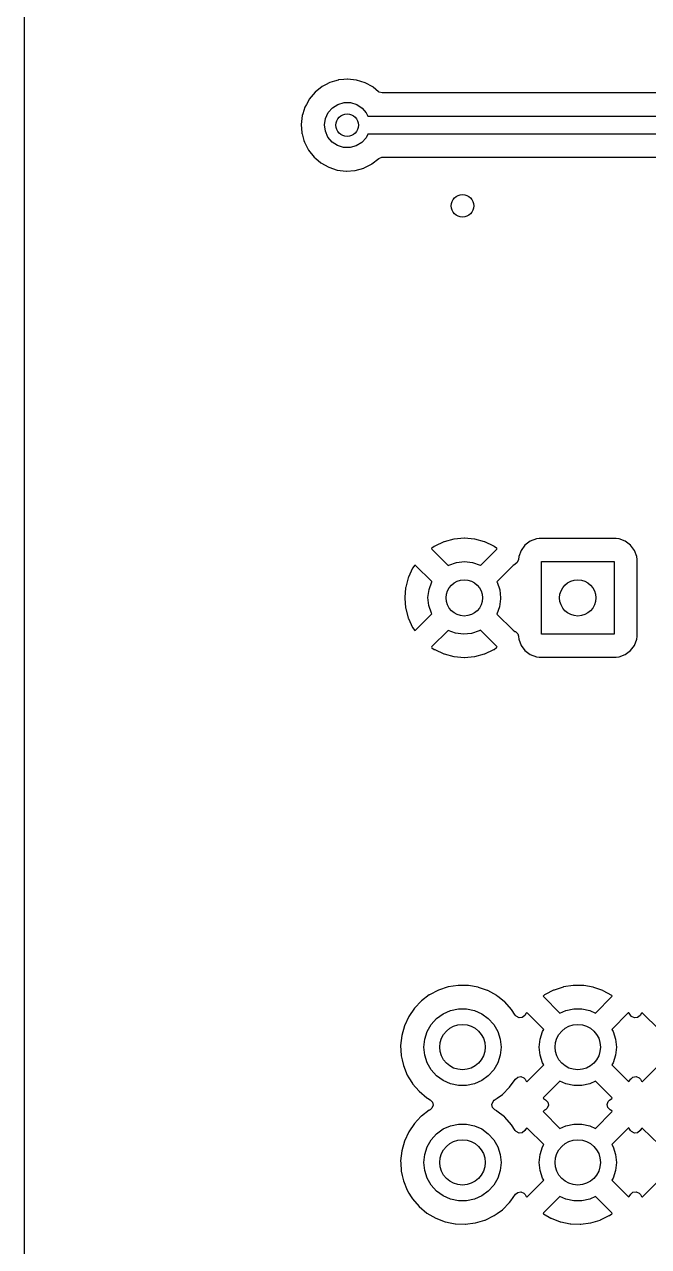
# Model space of a CAD drawing. Extents: x 87 to 116, y -228 to -39.
# Drawn here: x 86.87 to 100.62, y -205.81 to -178.88 of the extents above; entities that cross this region are included whole.
import ezdxf

# ---------------------------------------------------------------- set-up
doc = ezdxf.new("R2010")
doc.units = 0
doc.layers.add('BLACK', color=7, linetype='CONTINUOUS')

msp = doc.modelspace()

# ---------------------------------------------------------------- linework, layer by layer
at = {"layer": 'BLACK', "linetype": 'CONTINUOUS'}
for p, q in [((86.8685, -227.965), (86.8685, -38.7345)), ((93.7842, -180.108), (93.6971, -180.134)), ((93.7901, -180.107), (93.7842, -180.108)), ((93.7842, -180.108), (93.7842, -180.108)), ((93.7962, -180.106), (93.7901, -180.107)), ((93.7963, -180.106), (93.7962, -180.106)), ((93.9046, -180.096), (93.7963, -180.106)), ((93.9871, -180.089), (93.9046, -180.096)), ((93.9932, -180.089), (93.9871, -180.089)), ((94.1776, -180.109), (93.9932, -180.089)), ((93.9932, -180.089), (93.9932, -180.089)), ((94.1838, -180.109), (94.1776, -180.109)), ((94.1776, -180.109), (94.1776, -180.109)), ((94.3727, -180.168), (94.1838, -180.109)), ((93.271, -180.378), (93.1438, -180.529)), ((93.4251, -180.254), (93.271, -180.378)), ((93.5041, -180.213), (93.4251, -180.254)), ((93.5949, -180.165), (93.5041, -180.213)), ((93.6004, -180.162), (93.5949, -180.165)), ((93.5949, -180.165), (93.5949, -180.165)), ((93.6971, -180.134), (93.6004, -180.162)), ((94.5467, -180.262), (94.3727, -180.168)), ((94.5514, -180.266), (94.5467, -180.262)), ((94.6708, -180.365), (94.5514, -180.266)), ((94.5514, -180.266), (94.5514, -180.266)), ((94.683, -180.373), (94.6708, -180.365)), ((94.7512, -180.393), (94.683, -180.373)), ((93.0802, -180.645), (93.0486, -180.703)), ((93.1409, -180.535), (93.0802, -180.645)), ((93.1438, -180.529), (93.1409, -180.535)), ((93.1409, -180.535), (93.1409, -180.535)), ((93.6559, -180.721), (93.7758, -180.646)), ((93.7758, -180.646), (93.9121, -180.607)), ((93.9121, -180.607), (94.0539, -180.607)), ((94.0539, -180.607), (94.1897, -180.648)), ((108.498, -180.393), (94.7512, -180.393)), ((92.9888, -180.891), (92.9667, -181.088)), ((93.0014, -180.852), (92.9888, -180.891)), ((93.0467, -180.709), (93.0014, -180.852)), ((93.0486, -180.703), (93.0467, -180.709)), ((93.0467, -180.709), (93.0467, -180.709)), ((93.5018, -180.956), (93.5621, -180.827)), ((93.5621, -180.827), (93.6559, -180.721)), ((94.1897, -180.648), (94.3087, -180.725)), ((94.3087, -180.725), (94.4012, -180.833)), ((94.4012, -180.833), (94.4328, -180.902)), ((94.4328, -180.902), (108.982, -180.902)), ((92.9667, -181.088), (92.9672, -181.094)), ((92.9672, -181.094), (92.9816, -181.266)), ((93.48, -181.096), (93.5018, -180.956)), ((93.4984, -181.236), (93.48, -181.096)), ((92.9816, -181.266), (92.9833, -181.285)), ((92.9833, -181.285), (92.985, -181.291)), ((92.985, -181.291), (93.0268, -181.437)), ((93.0268, -181.437), (93.0378, -181.475)), ((93.5555, -181.366), (93.4984, -181.236)), ((93.6467, -181.475), (93.5555, -181.366)), ((94.3945, -181.382), (94.2994, -181.487)), ((94.4331, -181.302), (94.3945, -181.382)), ((109.22, -181.302), (94.4331, -181.302)), ((93.0378, -181.475), (93.1282, -181.651)), ((93.1282, -181.651), (93.251, -181.806)), ((93.7647, -181.553), (93.6467, -181.475)), ((93.9001, -181.596), (93.7647, -181.553)), ((94.0418, -181.598), (93.9001, -181.596)), ((94.1786, -181.561), (94.0418, -181.598)), ((94.2994, -181.487), (94.1786, -181.561)), ((93.251, -181.806), (93.2557, -181.81)), ((93.2557, -181.81), (93.2557, -181.81)), ((93.2557, -181.81), (93.2861, -181.836)), ((93.2861, -181.836), (93.4016, -181.934)), ((93.4016, -181.934), (93.5743, -182.031)), ((94.352, -182.044), (94.5175, -181.96)), ((94.5175, -181.96), (94.523, -181.958)), ((94.5175, -181.96), (94.5175, -181.96)), ((94.523, -181.958), (94.6771, -181.837)), ((94.6771, -181.837), (94.7431, -181.811)), ((94.7431, -181.811), (94.7547, -181.81)), ((94.7547, -181.81), (109.153, -181.81)), ((93.5743, -182.031), (93.7624, -182.092)), ((93.7624, -182.092), (93.9588, -182.115)), ((93.9588, -182.115), (93.9649, -182.115)), ((93.9649, -182.115), (94.1498, -182.1)), ((93.9649, -182.115), (93.9649, -182.115)), ((94.1498, -182.1), (94.1498, -182.1)), ((94.1498, -182.1), (94.156, -182.1)), ((94.156, -182.1), (94.3465, -182.047)), ((94.3465, -182.047), (94.352, -182.044)), ((94.352, -182.044), (94.352, -182.044)), ((96.1059, -190.285), (95.9085, -190.377)), ((96.1162, -190.281), (96.1059, -190.285)), ((96.3267, -190.224), (96.1162, -190.281)), ((96.3375, -190.222), (96.3267, -190.224)), ((96.5545, -190.203), (96.3375, -190.222)), ((96.5655, -190.203), (96.5545, -190.203)), ((96.7825, -190.222), (96.5655, -190.203)), ((96.7933, -190.224), (96.7825, -190.222)), ((97.0038, -190.281), (96.7933, -190.224)), ((97.0141, -190.285), (97.0038, -190.281)), ((97.2115, -190.377), (97.0141, -190.285)), ((98.0133, -190.265), (97.8967, -190.353)), ((98.1497, -190.214), (98.0133, -190.265)), ((98.2119, -190.207), (98.1497, -190.214)), ((99.9081, -190.207), (98.2119, -190.207)), ((99.9703, -190.214), (99.9081, -190.207)), ((100.107, -190.265), (99.9703, -190.214)), ((100.223, -190.353), (100.107, -190.265)), ((95.847, -190.419), (95.8386, -190.429)), ((95.8386, -190.429), (95.8456, -190.442)), ((95.8456, -190.442), (96.2045, -190.801)), ((95.899, -190.382), (95.847, -190.419)), ((95.9085, -190.377), (95.899, -190.382)), ((96.9163, -190.801), (97.2751, -190.442)), ((97.221, -190.382), (97.2115, -190.377)), ((97.2722, -190.418), (97.221, -190.382)), ((97.2815, -190.43), (97.2722, -190.418)), ((97.2751, -190.442), (97.2815, -190.43)), ((97.7583, -190.606), (97.7515, -190.668)), ((97.8094, -190.469), (97.7583, -190.606)), ((97.8967, -190.353), (97.8094, -190.469)), ((100.311, -190.469), (100.223, -190.353)), ((100.362, -190.606), (100.311, -190.469)), ((100.368, -190.668), (100.362, -190.606)), ((95.4206, -190.864), (95.3285, -191.062)), ((95.4261, -190.855), (95.4206, -190.864)), ((95.4619, -190.804), (95.4261, -190.855)), ((95.4739, -190.794), (95.4619, -190.804)), ((95.4857, -190.801), (95.4739, -190.794)), ((95.8441, -191.159), (95.4857, -190.801)), ((96.2045, -190.801), (96.2194, -190.792)), ((96.2194, -190.792), (96.3882, -190.735)), ((96.3882, -190.735), (96.5656, -190.716)), ((96.5656, -190.716), (96.7427, -190.737)), ((96.7427, -190.737), (96.9107, -190.797)), ((96.9107, -190.797), (96.9163, -190.801)), ((97.6336, -190.802), (97.2751, -191.16)), ((97.6716, -190.782), (97.6336, -190.802)), ((97.6718, -190.782), (97.6716, -190.782)), ((97.672, -190.781), (97.6718, -190.782)), ((97.6829, -190.776), (97.672, -190.781)), ((97.7278, -190.738), (97.6818, -190.774)), ((97.6818, -190.774), (97.6829, -190.776)), ((97.7515, -190.671), (97.7278, -190.738)), ((97.7515, -190.668), (97.7515, -190.671)), ((98.26, -192.316), (98.26, -190.716)), ((98.26, -190.716), (99.86, -190.716)), ((99.86, -190.716), (99.86, -192.316)), ((100.368, -192.364), (100.368, -190.668)), ((95.3248, -191.072), (95.2684, -191.283)), ((95.3285, -191.062), (95.3248, -191.072)), ((95.2665, -191.293), (95.2475, -191.511)), ((95.2684, -191.283), (95.2665, -191.293)), ((95.7601, -191.505), (95.7824, -191.328)), ((95.7824, -191.328), (95.8434, -191.16)), ((95.8434, -191.16), (95.8441, -191.159)), ((97.2751, -191.16), (97.2815, -191.17)), ((97.2815, -191.17), (97.3401, -191.339)), ((97.3401, -191.339), (97.36, -191.516)), ((95.2475, -191.511), (95.2475, -191.521)), ((95.2475, -191.521), (95.2665, -191.739)), ((95.7775, -191.682), (95.7601, -191.505)), ((95.8338, -191.852), (95.7775, -191.682)), ((97.3597, -191.538), (97.3349, -191.715)), ((97.36, -191.516), (97.3597, -191.538)), ((95.2665, -191.739), (95.2684, -191.749)), ((95.2684, -191.749), (95.3248, -191.96)), ((95.4864, -192.23), (95.8456, -191.871)), ((95.8456, -191.871), (95.8338, -191.852)), ((97.3349, -191.715), (97.2752, -191.872)), ((97.2752, -191.872), (97.6343, -192.231)), ((95.3248, -191.96), (95.3285, -191.97)), ((95.3285, -191.97), (95.4206, -192.168)), ((95.4206, -192.168), (95.4261, -192.177)), ((95.4261, -192.177), (95.4625, -192.229)), ((95.4625, -192.229), (95.473, -192.237)), ((95.473, -192.237), (95.4864, -192.23)), ((96.2036, -192.232), (95.8449, -192.59)), ((96.3665, -192.292), (96.2036, -192.232)), ((96.5432, -192.316), (96.3665, -192.292)), ((96.7209, -192.3), (96.5432, -192.316)), ((96.8905, -192.245), (96.7209, -192.3)), ((96.9148, -192.23), (96.8905, -192.245)), ((97.2744, -192.59), (96.9148, -192.23)), ((97.6343, -192.231), (97.676, -192.254)), ((97.676, -192.254), (97.686, -192.256)), ((97.686, -192.256), (97.7362, -192.306)), ((97.7362, -192.306), (97.7515, -192.36)), ((97.7515, -192.36), (97.7515, -192.361)), ((97.7515, -192.361), (97.7515, -192.364)), ((97.7515, -192.364), (97.7583, -192.426)), ((97.7583, -192.426), (97.8094, -192.563)), ((99.86, -192.316), (98.26, -192.316)), ((100.311, -192.563), (100.362, -192.426)), ((100.362, -192.426), (100.368, -192.364)), ((95.8449, -192.59), (95.8385, -192.602)), ((95.8385, -192.602), (95.8478, -192.614)), ((95.8478, -192.614), (95.899, -192.65)), ((95.899, -192.65), (95.9085, -192.655)), ((95.9085, -192.655), (96.1059, -192.747)), ((96.1059, -192.747), (96.1162, -192.751)), ((96.1162, -192.751), (96.3267, -192.808)), ((96.7933, -192.808), (97.0038, -192.751)), ((97.0038, -192.751), (97.0141, -192.747)), ((97.0141, -192.747), (97.2115, -192.655)), ((97.2115, -192.655), (97.221, -192.65)), ((97.221, -192.65), (97.273, -192.613)), ((97.273, -192.613), (97.2814, -192.603)), ((97.2814, -192.603), (97.2744, -192.59)), ((97.8094, -192.563), (97.8967, -192.679)), ((97.8967, -192.679), (98.0133, -192.767)), ((100.107, -192.767), (100.223, -192.679)), ((100.223, -192.679), (100.311, -192.563)), ((96.3267, -192.808), (96.3375, -192.81)), ((96.3375, -192.81), (96.5545, -192.829)), ((96.5545, -192.829), (96.5655, -192.829)), ((96.5655, -192.829), (96.7825, -192.81)), ((96.7825, -192.81), (96.7933, -192.808)), ((98.0133, -192.767), (98.1497, -192.818)), ((98.1497, -192.818), (98.2119, -192.825)), ((98.2119, -192.825), (99.9081, -192.825)), ((99.9081, -192.825), (99.9703, -192.818)), ((99.9703, -192.818), (100.107, -192.767)), ((95.7895, -200.262), (95.6191, -200.39)), ((95.7936, -200.259), (95.7895, -200.262)), ((95.7895, -200.262), (95.7895, -200.262)), ((95.9918, -200.156), (95.7936, -200.259)), ((96.2041, -200.086), (95.9918, -200.156)), ((96.4249, -200.053), (96.2041, -200.086)), ((96.4301, -200.053), (96.4249, -200.053)), ((96.5745, -200.054), (96.4301, -200.053)), ((96.4301, -200.053), (96.4301, -200.053)), ((96.6483, -200.055), (96.5745, -200.054)), ((96.6534, -200.056), (96.6483, -200.055)), ((96.8631, -200.094), (96.6534, -200.056)), ((96.6534, -200.056), (96.6534, -200.056)), ((96.8682, -200.095), (96.8631, -200.094)), ((96.8631, -200.094), (96.8631, -200.094)), ((96.8731, -200.096), (96.8682, -200.095)), ((97.0739, -200.167), (96.8731, -200.096)), ((96.8731, -200.096), (96.8731, -200.096)), ((97.0788, -200.169), (97.0739, -200.167)), ((97.0739, -200.167), (97.0739, -200.167)), ((97.2744, -200.277), (97.0788, -200.169)), ((97.2784, -200.28), (97.2744, -200.277)), ((97.2893, -200.289), (97.2784, -200.28)), ((97.2784, -200.28), (97.2784, -200.28)), ((97.4456, -200.412), (97.2893, -200.289)), ((98.3097, -200.278), (98.3012, -200.289)), ((98.3012, -200.289), (98.308, -200.301)), ((98.3297, -200.263), (98.3097, -200.278)), ((98.3385, -200.257), (98.3297, -200.263)), ((98.5274, -200.159), (98.3385, -200.257)), ((98.5369, -200.155), (98.5274, -200.159)), ((98.7393, -200.089), (98.5369, -200.155)), ((98.7493, -200.086), (98.7393, -200.089)), ((98.9598, -200.054), (98.7493, -200.086)), ((98.9701, -200.053), (98.9598, -200.054)), ((99.1831, -200.056), (98.9701, -200.053)), ((99.1933, -200.057), (99.1831, -200.056)), ((99.403, -200.094), (99.1933, -200.057)), ((99.413, -200.097), (99.403, -200.094)), ((99.6137, -200.168), (99.413, -200.097)), ((99.4517, -200.662), (99.8134, -200.3)), ((99.6231, -200.172), (99.6137, -200.168)), ((99.8096, -200.275), (99.6231, -200.172)), ((99.8136, -200.278), (99.8096, -200.275)), ((99.8134, -200.3), (99.8194, -200.289)), ((99.8204, -200.287), (99.8136, -200.278)), ((99.8194, -200.289), (99.8204, -200.287)), ((95.4606, -200.555), (95.3347, -200.739)), ((95.615, -200.393), (95.4606, -200.555)), ((95.6191, -200.39), (95.615, -200.393)), ((96.2573, -200.604), (96.4312, -200.567)), ((96.4312, -200.567), (96.6088, -200.567)), ((96.6088, -200.567), (96.7827, -200.604)), ((97.4497, -200.416), (97.4456, -200.412)), ((97.4456, -200.412), (97.4456, -200.412)), ((97.6, -200.581), (97.4497, -200.416)), ((98.308, -200.301), (98.6683, -200.662)), ((98.7973, -200.604), (98.9712, -200.567)), ((98.9712, -200.567), (99.1488, -200.567)), ((99.1488, -200.567), (99.3227, -200.604)), ((95.3347, -200.739), (95.2407, -200.942)), ((95.8323, -200.913), (95.9512, -200.781)), ((95.9512, -200.781), (96.095, -200.676)), ((96.095, -200.676), (96.2573, -200.604)), ((96.7827, -200.604), (96.945, -200.676)), ((96.945, -200.676), (97.0888, -200.781)), ((97.0888, -200.781), (97.2077, -200.913)), ((97.6028, -200.585), (97.6, -200.581)), ((97.6836, -200.71), (97.6028, -200.585)), ((97.6028, -200.585), (97.6028, -200.585)), ((97.7043, -200.734), (97.6836, -200.71)), ((97.7681, -200.766), (97.7043, -200.734)), ((97.8386, -200.758), (97.7681, -200.766)), ((97.8935, -200.713), (97.8386, -200.758)), ((97.926, -200.665), (97.8935, -200.713)), ((97.9383, -200.655), (97.926, -200.665)), ((97.9498, -200.662), (97.9383, -200.655)), ((98.3097, -201.021), (97.9498, -200.662)), ((98.6683, -200.662), (98.7973, -200.604)), ((99.3227, -200.604), (99.4517, -200.662)), ((100.173, -200.659), (99.8103, -201.021)), ((100.182, -200.654), (100.173, -200.659)), ((100.193, -200.664), (100.182, -200.654)), ((100.223, -200.71), (100.193, -200.664)), ((100.244, -200.735), (100.223, -200.71)), ((100.308, -200.766), (100.244, -200.735)), ((100.378, -200.758), (100.308, -200.766)), ((100.433, -200.713), (100.378, -200.758)), ((100.466, -200.665), (100.433, -200.713)), ((100.478, -200.655), (100.466, -200.665)), ((100.49, -200.662), (100.478, -200.655)), ((100.85, -201.021), (100.49, -200.662)), ((95.2407, -200.942), (95.181, -201.157)), ((95.6886, -201.236), (95.7435, -201.067)), ((95.7435, -201.067), (95.8323, -200.913)), ((97.2077, -200.913), (97.2965, -201.067)), ((97.2965, -201.067), (97.3514, -201.236)), ((98.2286, -201.236), (98.2835, -201.067)), ((98.2835, -201.067), (98.3097, -201.021)), ((99.8103, -201.021), (99.8365, -201.067)), ((99.8365, -201.067), (99.8914, -201.236)), ((95.181, -201.157), (95.1573, -201.379)), ((95.67, -201.412), (95.6886, -201.236)), ((97.3514, -201.236), (97.37, -201.412)), ((98.21, -201.412), (98.2286, -201.236)), ((99.8914, -201.236), (99.91, -201.412)), ((95.1573, -201.379), (95.1575, -201.384)), ((95.1575, -201.384), (95.1575, -201.384)), ((95.1575, -201.384), (95.163, -201.479)), ((95.163, -201.479), (95.1701, -201.602)), ((95.1701, -201.602), (95.1712, -201.607)), ((95.1712, -201.607), (95.1712, -201.607)), ((95.1712, -201.607), (95.1911, -201.695)), ((95.6886, -201.589), (95.67, -201.412)), ((95.7435, -201.758), (95.6886, -201.589)), ((97.3514, -201.589), (97.2965, -201.758)), ((97.37, -201.412), (97.3514, -201.589)), ((98.2286, -201.589), (98.21, -201.412)), ((98.2835, -201.758), (98.2286, -201.589)), ((99.8914, -201.589), (99.8365, -201.758)), ((99.91, -201.412), (99.8914, -201.589)), ((95.1911, -201.695), (95.2192, -201.82)), ((95.2192, -201.82), (95.3033, -202.027)), ((95.8323, -201.912), (95.7435, -201.758)), ((95.9512, -202.044), (95.8323, -201.912)), ((97.2077, -201.912), (97.0888, -202.044)), ((97.2965, -201.758), (97.2077, -201.912)), ((97.9457, -202.168), (98.3097, -201.804)), ((98.3097, -201.804), (98.2835, -201.758)), ((99.8365, -201.758), (99.8103, -201.804)), ((99.8103, -201.804), (100.17, -202.164)), ((100.486, -202.168), (100.85, -201.804)), ((95.3033, -202.027), (95.3401, -202.087)), ((95.3401, -202.087), (95.4173, -202.213)), ((96.095, -202.149), (95.9512, -202.044)), ((96.2573, -202.221), (96.095, -202.149)), ((96.945, -202.149), (96.7827, -202.221)), ((97.0888, -202.044), (96.945, -202.149)), ((97.6176, -202.213), (97.6885, -202.115)), ((97.6885, -202.115), (97.6896, -202.115)), ((97.6896, -202.115), (97.737, -202.072)), ((97.737, -202.072), (97.8069, -202.06)), ((97.8069, -202.06), (97.8723, -202.087)), ((97.8723, -202.087), (97.9002, -202.119)), ((97.9002, -202.119), (97.9265, -202.162)), ((97.9265, -202.162), (97.9369, -202.171)), ((97.9369, -202.171), (97.9457, -202.168)), ((98.6683, -202.163), (98.3067, -202.525)), ((98.7973, -202.221), (98.6683, -202.163)), ((99.4517, -202.163), (99.3227, -202.221)), ((99.8107, -202.522), (99.4517, -202.163)), ((100.17, -202.164), (100.182, -202.17)), ((100.182, -202.17), (100.194, -202.161)), ((100.194, -202.161), (100.228, -202.114)), ((100.228, -202.114), (100.229, -202.115)), ((100.229, -202.115), (100.277, -202.071)), ((100.277, -202.071), (100.347, -202.059)), ((100.347, -202.059), (100.412, -202.087)), ((100.412, -202.087), (100.44, -202.119)), ((100.44, -202.119), (100.466, -202.162)), ((100.466, -202.162), (100.477, -202.171)), ((100.477, -202.171), (100.486, -202.168)), ((95.4173, -202.213), (95.42, -202.218)), ((95.42, -202.218), (95.5662, -202.386)), ((95.5662, -202.386), (95.7381, -202.529)), ((96.4312, -202.258), (96.2573, -202.221)), ((96.6088, -202.258), (96.4312, -202.258)), ((96.7827, -202.221), (96.6088, -202.258)), ((97.2851, -202.536), (97.3999, -202.454)), ((97.3999, -202.454), (97.5581, -202.296)), ((97.5581, -202.296), (97.6176, -202.213)), ((98.9712, -202.258), (98.7973, -202.221)), ((99.1488, -202.258), (98.9712, -202.258)), ((99.3227, -202.221), (99.1488, -202.258)), ((95.7381, -202.529), (95.7491, -202.536)), ((95.7491, -202.536), (95.8114, -202.572)), ((95.8114, -202.572), (95.8602, -202.624)), ((95.8732, -202.693), (95.8465, -202.759)), ((95.8602, -202.624), (95.8732, -202.693)), ((97.1683, -202.674), (97.1934, -202.608)), ((97.1831, -202.744), (97.1683, -202.674)), ((97.1934, -202.608), (97.2208, -202.581)), ((97.2208, -202.581), (97.2825, -202.537)), ((97.2825, -202.537), (97.2851, -202.536)), ((98.3067, -202.525), (98.3, -202.537)), ((98.3, -202.537), (98.3053, -202.544)), ((98.3053, -202.544), (98.3525, -202.572)), ((98.3525, -202.572), (98.4012, -202.624)), ((98.4143, -202.693), (98.3875, -202.759)), ((98.4012, -202.624), (98.4143, -202.693)), ((99.7074, -202.674), (99.7325, -202.608)), ((99.7221, -202.744), (99.7074, -202.674)), ((99.7325, -202.608), (99.7598, -202.581)), ((99.7598, -202.581), (99.8092, -202.546)), ((99.8092, -202.546), (99.8162, -202.537)), ((99.8176, -202.536), (99.8107, -202.522)), ((99.8162, -202.537), (99.8176, -202.536)), ((95.6114, -202.937), (95.5286, -203.024)), ((95.615, -202.933), (95.6114, -202.937)), ((95.6191, -202.93), (95.615, -202.933)), ((95.7895, -202.802), (95.6191, -202.93)), ((95.7936, -202.799), (95.7895, -202.802)), ((95.7895, -202.802), (95.7895, -202.802)), ((95.8061, -202.793), (95.7936, -202.799)), ((95.8465, -202.759), (95.8061, -202.793)), ((97.2331, -202.794), (97.1831, -202.744)), ((97.2744, -202.817), (97.2331, -202.794)), ((97.2784, -202.82), (97.2744, -202.817)), ((97.4456, -202.952), (97.2784, -202.82)), ((97.2784, -202.82), (97.2784, -202.82)), ((97.4497, -202.956), (97.4456, -202.952)), ((97.4456, -202.952), (97.4456, -202.952)), ((97.6, -203.121), (97.4497, -202.956)), ((98.3097, -202.818), (98.3012, -202.829)), ((98.3012, -202.829), (98.308, -202.841)), ((98.308, -202.841), (98.6683, -203.202)), ((98.3297, -202.803), (98.3097, -202.818)), ((98.3385, -202.797), (98.3297, -202.803)), ((98.3471, -202.793), (98.3385, -202.797)), ((98.3875, -202.759), (98.3471, -202.793)), ((99.4517, -203.202), (99.8134, -202.84)), ((99.7721, -202.794), (99.7221, -202.744)), ((99.8096, -202.815), (99.7721, -202.794)), ((99.8136, -202.818), (99.8096, -202.815)), ((99.8134, -202.84), (99.8204, -202.827)), ((99.8204, -202.827), (99.8136, -202.818)), ((95.4606, -203.095), (95.3347, -203.279)), ((95.5286, -203.024), (95.4606, -203.095)), ((95.9512, -203.321), (96.095, -203.216)), ((96.095, -203.216), (96.2573, -203.144)), ((96.2573, -203.144), (96.4312, -203.107)), ((96.4312, -203.107), (96.6088, -203.107)), ((96.6088, -203.107), (96.7827, -203.144)), ((96.7827, -203.144), (96.945, -203.216)), ((96.945, -203.216), (97.0888, -203.321)), ((97.6028, -203.125), (97.6, -203.121)), ((97.6836, -203.25), (97.6028, -203.125)), ((97.6028, -203.125), (97.6028, -203.125)), ((97.7043, -203.274), (97.6836, -203.25)), ((97.8935, -203.253), (97.8386, -203.298)), ((97.926, -203.205), (97.8935, -203.253)), ((97.9383, -203.195), (97.926, -203.205)), ((97.9498, -203.202), (97.9383, -203.195)), ((98.3097, -203.561), (97.9498, -203.202)), ((98.6683, -203.202), (98.7973, -203.144)), ((98.7973, -203.144), (98.9712, -203.107)), ((98.9712, -203.107), (99.1488, -203.107)), ((99.1488, -203.107), (99.3227, -203.144)), ((99.3227, -203.144), (99.4517, -203.202)), ((100.173, -203.199), (99.8103, -203.561)), ((100.182, -203.194), (100.173, -203.199)), ((100.193, -203.204), (100.182, -203.194)), ((100.223, -203.25), (100.193, -203.204)), ((100.244, -203.275), (100.223, -203.25)), ((100.433, -203.253), (100.378, -203.298)), ((100.466, -203.205), (100.433, -203.253)), ((100.478, -203.195), (100.466, -203.205)), ((100.49, -203.202), (100.478, -203.195)), ((100.85, -203.561), (100.49, -203.202)), ((95.2407, -203.482), (95.181, -203.697)), ((95.3347, -203.279), (95.2407, -203.482)), ((95.7435, -203.607), (95.8323, -203.453)), ((95.8323, -203.453), (95.9512, -203.321)), ((97.0888, -203.321), (97.2077, -203.453)), ((97.2077, -203.453), (97.2965, -203.607)), ((97.7681, -203.306), (97.7043, -203.274)), ((97.8386, -203.298), (97.7681, -203.306)), ((100.308, -203.306), (100.244, -203.275)), ((100.378, -203.298), (100.308, -203.306)), ((95.181, -203.697), (95.1573, -203.919)), ((95.67, -203.952), (95.6886, -203.776)), ((95.6886, -203.776), (95.7435, -203.607)), ((97.2965, -203.607), (97.3514, -203.776)), ((97.3514, -203.776), (97.37, -203.952)), ((98.21, -203.952), (98.2286, -203.776)), ((98.2286, -203.776), (98.2835, -203.607)), ((98.2835, -203.607), (98.3097, -203.561)), ((99.8103, -203.561), (99.8365, -203.607)), ((99.8365, -203.607), (99.8914, -203.776)), ((99.8914, -203.776), (99.91, -203.952)), ((95.1573, -203.919), (95.1575, -203.924)), ((95.1575, -203.924), (95.1599, -203.965)), ((95.1575, -203.924), (95.1575, -203.924)), ((95.1599, -203.965), (95.1701, -204.142)), ((95.6886, -204.129), (95.67, -203.952)), ((97.37, -203.952), (97.3514, -204.129)), ((98.2286, -204.129), (98.21, -203.952)), ((99.91, -203.952), (99.8914, -204.129)), ((95.1701, -204.142), (95.1712, -204.147)), ((95.1712, -204.147), (95.1712, -204.147)), ((95.1712, -204.147), (95.1923, -204.241)), ((95.1923, -204.241), (95.2192, -204.36)), ((95.7435, -204.298), (95.6886, -204.129)), ((95.8323, -204.452), (95.7435, -204.298)), ((97.2965, -204.298), (97.2077, -204.452)), ((97.3514, -204.129), (97.2965, -204.298)), ((98.2835, -204.298), (98.2286, -204.129)), ((98.3097, -204.344), (98.2835, -204.298)), ((99.8365, -204.298), (99.8103, -204.344)), ((99.8914, -204.129), (99.8365, -204.298)), ((95.2192, -204.36), (95.3033, -204.567)), ((95.3033, -204.567), (95.3401, -204.627)), ((95.9512, -204.584), (95.8323, -204.452)), ((96.095, -204.689), (95.9512, -204.584)), ((97.0888, -204.584), (96.945, -204.689)), ((97.2077, -204.452), (97.0888, -204.584)), ((97.737, -204.612), (97.8069, -204.6)), ((97.8069, -204.6), (97.8723, -204.627)), ((97.9457, -204.708), (98.3097, -204.344)), ((99.8103, -204.344), (100.17, -204.704)), ((100.277, -204.611), (100.347, -204.599)), ((100.347, -204.599), (100.412, -204.627)), ((100.486, -204.708), (100.85, -204.344)), ((95.3401, -204.627), (95.39, -204.709)), ((95.39, -204.709), (95.42, -204.758)), ((95.42, -204.758), (95.5662, -204.926)), ((96.2573, -204.761), (96.095, -204.689)), ((96.4312, -204.798), (96.2573, -204.761)), ((96.6088, -204.798), (96.4312, -204.798)), ((96.7827, -204.761), (96.6088, -204.798)), ((96.945, -204.689), (96.7827, -204.761)), ((97.3999, -204.994), (97.5581, -204.836)), ((97.5581, -204.836), (97.5844, -204.799)), ((97.5844, -204.799), (97.6885, -204.655)), ((97.6885, -204.655), (97.6896, -204.655)), ((97.6896, -204.655), (97.737, -204.612)), ((97.8723, -204.627), (97.9002, -204.659)), ((97.9002, -204.659), (97.9265, -204.702)), ((97.9265, -204.702), (97.9369, -204.711)), ((97.9369, -204.711), (97.9457, -204.708)), ((98.6683, -204.703), (98.3067, -205.065)), ((98.7973, -204.761), (98.6683, -204.703)), ((98.9712, -204.798), (98.7973, -204.761)), ((99.1488, -204.798), (98.9712, -204.798)), ((99.3227, -204.761), (99.1488, -204.798)), ((99.4517, -204.703), (99.3227, -204.761)), ((99.8107, -205.062), (99.4517, -204.703)), ((100.17, -204.704), (100.182, -204.71)), ((100.182, -204.71), (100.194, -204.701)), ((100.194, -204.701), (100.228, -204.654)), ((100.228, -204.654), (100.229, -204.655)), ((100.229, -204.655), (100.277, -204.611)), ((100.412, -204.627), (100.44, -204.659)), ((100.44, -204.659), (100.466, -204.702)), ((100.466, -204.702), (100.477, -204.711)), ((100.477, -204.711), (100.486, -204.708)), ((95.5662, -204.926), (95.7381, -205.069)), ((95.7381, -205.069), (95.931, -205.182)), ((97.0174, -205.222), (97.218, -205.123)), ((97.218, -205.123), (97.2825, -205.077)), ((97.2825, -205.077), (97.3999, -204.994)), ((98.3067, -205.065), (98.3, -205.077)), ((98.3, -205.077), (98.3053, -205.084)), ((98.3053, -205.084), (98.4668, -205.179)), ((99.5618, -205.219), (99.7531, -205.125)), ((99.7531, -205.125), (99.7619, -205.12)), ((99.7619, -205.12), (99.8092, -205.086)), ((99.8092, -205.086), (99.8162, -205.077)), ((99.8176, -205.076), (99.8107, -205.062)), ((99.8162, -205.077), (99.8176, -205.076)), ((95.931, -205.182), (96.1397, -205.262)), ((96.1397, -205.262), (96.1448, -205.263)), ((96.1448, -205.263), (96.1448, -205.263)), ((96.1448, -205.263), (96.2496, -205.284)), ((96.2496, -205.284), (96.3586, -205.306)), ((96.3586, -205.306), (96.3638, -205.306)), ((96.3638, -205.306), (96.3638, -205.306)), ((96.3638, -205.306), (96.5767, -205.314)), ((96.5767, -205.314), (96.5767, -205.314)), ((96.5767, -205.314), (96.5818, -205.314)), ((96.5818, -205.314), (96.587, -205.314)), ((96.587, -205.314), (96.7983, -205.287)), ((96.587, -205.314), (96.587, -205.314)), ((96.7983, -205.287), (96.8034, -205.286)), ((96.7983, -205.287), (96.7983, -205.287)), ((96.8034, -205.286), (96.8084, -205.284)), ((96.8084, -205.284), (97.0124, -205.223)), ((97.0124, -205.223), (97.0174, -205.222)), ((97.0124, -205.223), (97.0124, -205.223)), ((98.4668, -205.179), (98.476, -205.183)), ((98.476, -205.183), (98.675, -205.259)), ((98.675, -205.259), (98.6849, -205.262)), ((98.6849, -205.262), (98.8936, -205.305)), ((98.8936, -205.305), (98.9038, -205.306)), ((98.9038, -205.306), (99.1166, -205.314)), ((99.1166, -205.314), (99.1269, -205.313)), ((99.1269, -205.313), (99.3382, -205.286)), ((99.3382, -205.286), (99.3483, -205.284)), ((99.3483, -205.284), (99.5523, -205.223)), ((99.5523, -205.223), (99.5618, -205.219))]:
    msp.add_line(p, q, dxfattribs=at)
at = {"layer": 'BLACK'}
for centre, radius in [((93.98, -181.102), 0.25), ((96.52, -182.88), 0.25), ((96.56, -191.516), 0.4), ((99.06, -191.516), 0.4), ((96.52, -201.412), 0.5), ((99.06, -201.412), 0.5), ((96.52, -203.952), 0.5), ((99.06, -203.952), 0.5)]:
    msp.add_circle(centre, radius, dxfattribs=at)

doc.saveas('drawing.dxf')
